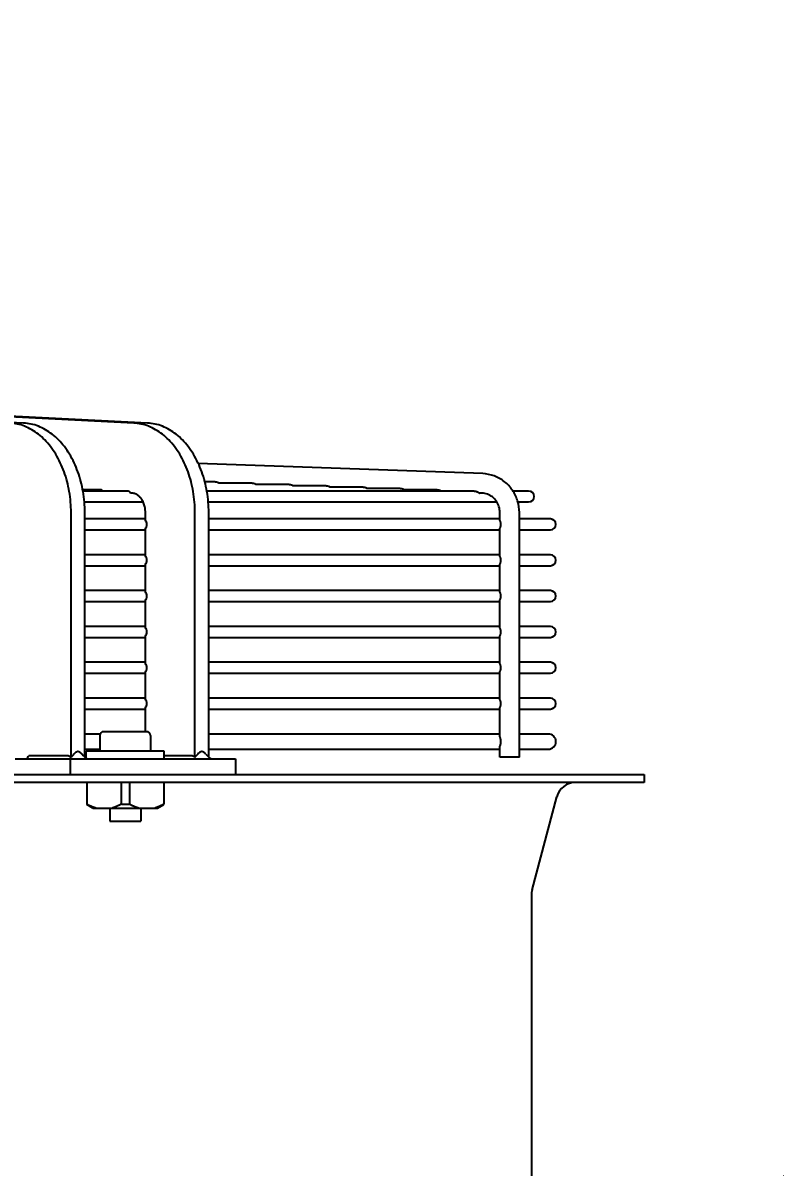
# Model space of a CAD drawing. Header units: millimetres. Extents: x 16200 to 32328, y 19251 to 29476.
# Drawn here: x 16287.73 to 16295.33, y 19600.06 to 19611.62 of the extents above; entities that cross this region are included whole.
import ezdxf

# ---------------------------------------------------------------- set-up
doc = ezdxf.new("R2010")
doc.units = ezdxf.units.MM
doc.header["$LTSCALE"] = 5
doc.layers.add('UNIT', color=6, linetype='Continuous')
doc.layers.add('WS-NO-CONTROL', color=3, linetype='Continuous')
doc.styles.add('SUBMITTAL', font='romans.shx', dxfattribs={"width": 0.75})
doc.dimstyles.new('SUBMITTAL', dxfattribs={"dimtxt": 0.09375, "dimasz": 0.09375, "dimexe": 0.03125, "dimexo": 0.0625, "dimgap": 0.0625, "dimtad": 0, "dimdec": 4, "dimzin": 4, "dimdsep": 46, "dimlunit": 4, "dimtxsty": 'SUBMITTAL', "dimcen": 0.09375, "dimclre": 6, "dimadec": 0, "dimazin": 0, "dimtfac": 1, "dimtdec": 0, "dimtofl": 0, "dimtmove": 0, "dimatfit": 3, "dimfxl": 0, "dimfrac": 2, "dimtolj": 1, "dimtzin": 4, "dimarcsym": 0})

# ---------------------------------------------------------------- blocks, each defined once
blk = doc.blocks.new('*D98')
at = {"layer": 'WS-NO-CONTROL', "color": 6, "lineweight": -2}
for p, q in [((16249.536, 19595.795), (16249.536, 19636.925)), ((16307.686, 19595.527), (16307.686, 19636.925))]:
    blk.add_line(p, q, dxfattribs=at)
at = {"layer": 'WS-NO-CONTROL', "color": 3, "lineweight": -2}
for p, q in [((16249.536, 19634.325), (16244.986, 19634.325)), ((16303.136, 19634.325), (16254.086, 19634.325))]:
    blk.add_line(p, q, dxfattribs=at)
at = {"layer": 'WS-NO-CONTROL', "color": 3}
for points in [[(16254.086, 19635.083), (16254.086, 19633.567), (16249.536, 19634.325)], [(16303.136, 19635.083), (16303.136, 19633.567), (16307.686, 19634.325)]]:
    blk.add_solid(points, dxfattribs=at)
at = {"layer": 'WS-NO-CONTROL', "color": 3, "insert": (16227.679, 19634.325), "char_height": 4.55, "attachment_point": 5, "style": 'SUBMITTAL'}
blk.add_mtext('\\A1;4\'-10 1/8"', dxfattribs=at)

msp = doc.modelspace()

# ---------------------------------------------------------------- linework, layer by layer
at = {"layer": 'UNIT'}
for p, q in [((16287.7333, 19607.5739), (16282.1584, 19607.8485)), ((16288.8468, 19607.5739), (16283.272, 19607.8485)), ((16288.986, 19607.5739), (16283.4112, 19607.8485)), ((16292.3741, 19607.0623), (16289.4989, 19607.1663)), ((16289.669, 19606.9814), (16289.5648, 19606.9814)), ((16290.0432, 19606.9679), (16289.7098, 19606.9679)), ((16288.5084, 19606.9004), (16288.3301, 19606.9004)), ((16288.7827, 19606.8869), (16288.3326, 19606.8869)), ((16288.8294, 19606.8657), (16288.813, 19606.8665)), ((16292.2884, 19606.8869), (16289.5853, 19606.8869)), ((16290.4174, 19606.9544), (16290.084, 19606.9544)), ((16290.7916, 19606.9409), (16290.4582, 19606.9409)), ((16291.1658, 19606.9274), (16290.8324, 19606.9274)), ((16291.54, 19606.9139), (16291.2066, 19606.9139)), ((16291.9142, 19606.9004), (16291.5807, 19606.9004)), ((16292.367, 19606.8656), (16292.3448, 19606.8664)), ((16292.8385, 19606.8869), (16292.68, 19606.8869)), ((16288.3469, 19606.7767), (16288.9411, 19606.7767)), ((16289.5996, 19606.7767), (16292.5168, 19606.7767)), ((16292.7296, 19606.7767), (16292.8385, 19606.7767)), ((16288.2122, 19604.1961), (16288.2122, 19606.6689)), ((16288.3514, 19604.1995), (16288.3514, 19606.6689)), ((16288.9639, 19606.5921), (16288.9639, 19606.6689)), ((16289.465, 19604.1961), (16289.465, 19606.6689)), ((16289.6042, 19604.1995), (16289.6042, 19606.6689)), ((16292.5474, 19606.589), (16292.5474, 19606.6689)), ((16292.7442, 19604.1995), (16292.7442, 19606.6689)), ((16288.9639, 19606.605), (16288.3514, 19606.605)), ((16288.9639, 19606.2299), (16288.9639, 19606.5077)), ((16292.5474, 19606.605), (16289.6042, 19606.605)), ((16292.5474, 19606.2268), (16292.5474, 19606.5107)), ((16293.059, 19606.605), (16292.7442, 19606.605)), ((16288.3514, 19606.4948), (16288.9639, 19606.4948)), ((16289.6042, 19606.4948), (16292.5474, 19606.4948)), ((16292.7442, 19606.4948), (16293.059, 19606.4948)), ((16288.9639, 19606.2428), (16288.3514, 19606.2428)), ((16292.5474, 19606.2428), (16289.6042, 19606.2428)), ((16293.059, 19606.2428), (16292.7442, 19606.2428)), ((16288.3514, 19606.1326), (16288.9639, 19606.1326)), ((16288.9639, 19605.8677), (16288.9639, 19606.1455)), ((16289.6042, 19606.1326), (16292.5474, 19606.1326)), ((16292.5474, 19605.8646), (16292.5474, 19606.1485)), ((16292.7442, 19606.1326), (16293.059, 19606.1326)), ((16288.9639, 19605.8806), (16288.3514, 19605.8806)), ((16292.5474, 19605.8806), (16289.6042, 19605.8806)), ((16293.059, 19605.8806), (16292.7442, 19605.8806)), ((16288.3514, 19605.7704), (16288.9639, 19605.7704)), ((16288.9639, 19605.5055), (16288.9639, 19605.7832)), ((16289.6042, 19605.7704), (16292.5474, 19605.7704)), ((16292.5474, 19605.5024), (16292.5474, 19605.7863)), ((16292.7442, 19605.7704), (16293.059, 19605.7704)), ((16288.9639, 19605.5184), (16288.3514, 19605.5184)), ((16292.5474, 19605.5184), (16289.6042, 19605.5184)), ((16293.059, 19605.5184), (16292.7442, 19605.5184)), ((16288.3514, 19605.4081), (16288.9639, 19605.4081)), ((16288.9639, 19605.1433), (16288.9639, 19605.421)), ((16289.6042, 19605.4081), (16292.5474, 19605.4081)), ((16292.5474, 19605.1402), (16292.5474, 19605.4241)), ((16292.7442, 19605.4081), (16293.059, 19605.4081)), ((16288.9639, 19605.1562), (16288.3514, 19605.1562)), ((16292.5474, 19605.1562), (16289.6042, 19605.1562)), ((16293.059, 19605.1562), (16292.7442, 19605.1562)), ((16288.3514, 19605.0459), (16288.9639, 19605.0459)), ((16288.9639, 19604.7811), (16288.9639, 19605.0588)), ((16289.6042, 19605.0459), (16292.5474, 19605.0459)), ((16292.5474, 19604.778), (16292.5474, 19605.0619)), ((16292.7442, 19605.0459), (16293.059, 19605.0459)), ((16288.9639, 19604.794), (16288.3514, 19604.794)), ((16292.5474, 19604.794), (16289.6042, 19604.794)), ((16293.059, 19604.794), (16292.7442, 19604.794)), ((16288.3514, 19604.6837), (16288.9639, 19604.6837)), ((16288.9639, 19604.4554), (16288.9639, 19604.6966)), ((16289.6042, 19604.6837), (16292.5474, 19604.6837)), ((16292.5474, 19604.4023), (16292.5474, 19604.6997)), ((16292.7442, 19604.6837), (16293.059, 19604.6837)), ((16288.5079, 19604.4318), (16288.3514, 19604.4318)), ((16288.977, 19604.4554), (16288.5439, 19604.4554)), ((16292.5474, 19604.4318), (16289.6042, 19604.4318)), ((16293.0374, 19604.4318), (16292.7442, 19604.4318)), ((16288.5046, 19604.416), (16288.5046, 19604.2585)), ((16289.0164, 19604.416), (16289.0164, 19604.2585)), ((16292.5474, 19604.1995), (16292.5474, 19604.3077)), ((16288.1705, 19604.2126), (16287.7861, 19604.2126)), ((16288.3514, 19604.2782), (16288.5046, 19604.2782)), ((16289.1542, 19604.2585), (16288.3668, 19604.2585)), ((16288.3668, 19604.1842), (16288.3668, 19604.2585)), ((16289.1542, 19604.1798), (16289.1542, 19604.2585)), ((16289.4232, 19604.2126), (16289.1542, 19604.2126)), ((16289.6042, 19604.2782), (16292.5474, 19604.2782)), ((16292.7442, 19604.1995), (16292.5474, 19604.1995)), ((16292.7442, 19604.2782), (16293.0374, 19604.2782)), ((16287.6469, 19604.1798), (16289.874, 19604.1798)), ((16288.2037, 19604.1798), (16288.2037, 19604.0223)), ((16289.874, 19604.1798), (16289.874, 19604.0223)), ((16260.2677, 19604.0223), (16294.0078, 19604.0223)), ((16294.0078, 19604.0223), (16294.0078, 19603.9436)), ((16294.0078, 19603.9436), (16260.2677, 19603.9436)), ((16288.3707, 19603.9436), (16288.3707, 19603.7214)), ((16288.7187, 19603.9436), (16288.7187, 19603.7214)), ((16288.8022, 19603.9436), (16288.8022, 19603.7214)), ((16289.1502, 19603.9436), (16289.1502, 19603.7214)), ((16292.8727, 19602.8558), (16293.1238, 19603.7974)), ((16288.4337, 19603.6837), (16288.3707, 19603.7201)), ((16288.4337, 19603.6837), (16289.0872, 19603.6837)), ((16288.603, 19603.6837), (16288.603, 19603.5499)), ((16288.918, 19603.6837), (16288.918, 19603.5499)), ((16289.0872, 19603.6837), (16289.1502, 19603.7201)), ((16288.603, 19603.5499), (16288.918, 19603.5499)), ((16292.8661, 19602.8051), (16292.8661, 19600.0641))]:
    msp.add_line(p, q, dxfattribs=at)
for centre, radius, start, end in [((16292.8385, 19606.8318), 0.0551, 270, 90), ((16293.059, 19606.5499), 0.0551, 270, 90), ((16293.059, 19606.1877), 0.0551, 270, 90), ((16293.059, 19605.8255), 0.0551, 270, 90), ((16293.059, 19605.4633), 0.0551, 270, 90), ((16293.059, 19605.1011), 0.0551, 270, 90), ((16293.059, 19604.7389), 0.0551, 270, 90), ((16288.5439, 19604.416), 0.0394, 90, 180), ((16288.977, 19604.416), 0.0394, 0, 90), ((16293.0374, 19604.355), 0.0768, 270, 90), ((16293.3141, 19603.7467), 0.1969, 90, 165.06858), ((16293.063, 19602.8051), 0.1969, 165.06858, 180), ((16296.8031, 19600.0641), 3.937, 180, 207.50184)]:
    msp.add_arc(centre, radius, start, end, dxfattribs=at)
for centre, major_axis, ratio, start_param, end_param in [((16288.5084, 19606.8453), (0, -0.0551), 0.7080429, 2.4266911, 3.1416001), ((16288.7827, 19606.8318), (0, -0.0551), 0.7079972, 2.2505647, 3.1415995), ((16288.9388, 19606.5499), (0, -0.0551), 0.7079678, 1.5708033, 2.4433758), ((16288.9388, 19606.5499), (0, -0.0551), 0.7079678, 0.6982169, 1.5707894), ((16288.9388, 19606.1877), (0, -0.0551), 0.7079678, 1.5708033, 2.4433758), ((16288.9388, 19606.1877), (0, -0.0551), 0.7079678, 0.6982169, 1.5707894), ((16288.9388, 19605.8255), (0, -0.0551), 0.7079678, 1.5708033, 2.4433758), ((16288.9388, 19605.8255), (0, -0.0551), 0.7079678, 0.6982169, 1.5707894), ((16288.9388, 19605.4633), (0, -0.0551), 0.7079678, 1.5708033, 2.4433758), ((16288.9388, 19605.4633), (0, -0.0551), 0.7079678, 0.6982169, 1.5707894), ((16288.9388, 19605.1011), (0, -0.0551), 0.7079678, 1.5708033, 2.4433758), ((16288.9388, 19605.1011), (0, -0.0551), 0.7079678, 0.6982169, 1.5707894), ((16288.9388, 19604.7389), (0, -0.0551), 0.7079678, 1.5708033, 2.4433758), ((16288.9388, 19604.7389), (0, -0.0551), 0.7079678, 0.6982169, 1.5707894), ((16286.7901, 19605.5884), (0, -1.969), 0.7071068, 0.7736158, 0.7971806)]:
    msp.add_ellipse(centre, major_axis=major_axis, ratio=ratio, start_param=start_param, end_param=end_param, dxfattribs=at)
for points, knots in [([(16288.2122, 19606.6689), (16288.2122, 19606.7044), (16288.2107, 19606.7403), (16288.2077, 19606.7757), (16288.2048, 19606.8112), (16288.2003, 19606.8461), (16288.1944, 19606.8808), (16288.1885, 19606.9154), (16288.1811, 19606.9498), (16288.1724, 19606.9833), (16288.1636, 19607.0167), (16288.1535, 19607.0493), (16288.142, 19607.081), (16288.1305, 19607.1128), (16288.1176, 19607.1438), (16288.1036, 19607.1734), (16288.0896, 19607.203), (16288.0744, 19607.2313), (16288.0579, 19607.2583), (16288.0415, 19607.2854), (16288.0238, 19607.3112), (16288.0053, 19607.3354), (16287.9867, 19607.3595), (16287.9673, 19607.382), (16287.9468, 19607.4029), (16287.9264, 19607.4237), (16287.9049, 19607.443), (16287.8829, 19607.4603), (16287.8608, 19607.4777), (16287.8382, 19607.4931), (16287.8149, 19607.5066), (16287.7915, 19607.5201), (16287.7675, 19607.5318), (16287.7432, 19607.5413), (16287.7189, 19607.5509), (16287.6944, 19607.5583), (16287.6695, 19607.5638), (16287.6445, 19607.5692), (16287.6192, 19607.5726), (16287.5941, 19607.5738)], [0, 0, 0, 0, 0.076921, 0.076921, 0.076921, 0.1538421, 0.1538421, 0.1538421, 0.2307631, 0.2307631, 0.2307631, 0.3076842, 0.3076842, 0.3076842, 0.3846052, 0.3846052, 0.3846052, 0.4615263, 0.4615263, 0.4615263, 0.5384473, 0.5384473, 0.5384473, 0.6153684, 0.6153684, 0.6153684, 0.6922894, 0.6922894, 0.6922894, 0.7692105, 0.7692105, 0.7692105, 0.8461315, 0.8461315, 0.8461315, 0.9230526, 0.9230526, 0.9230526, 1, 1, 1, 1]), ([(16288.3514, 19606.6689), (16288.3514, 19606.7044), (16288.3499, 19606.7403), (16288.3469, 19606.7757), (16288.344, 19606.8112), (16288.3395, 19606.8461), (16288.3336, 19606.8808), (16288.3277, 19606.9154), (16288.3203, 19606.9498), (16288.3116, 19606.9833), (16288.3028, 19607.0167), (16288.2927, 19607.0493), (16288.2812, 19607.081), (16288.2697, 19607.1128), (16288.2568, 19607.1438), (16288.2428, 19607.1734), (16288.2288, 19607.203), (16288.2136, 19607.2313), (16288.1971, 19607.2583), (16288.1807, 19607.2854), (16288.163, 19607.3112), (16288.1445, 19607.3354), (16288.1259, 19607.3595), (16288.1065, 19607.382), (16288.086, 19607.4029), (16288.0656, 19607.4237), (16288.0441, 19607.443), (16288.0221, 19607.4603), (16288, 19607.4777), (16287.9774, 19607.4931), (16287.9541, 19607.5066), (16287.9307, 19607.5201), (16287.9067, 19607.5318), (16287.8824, 19607.5413), (16287.8581, 19607.5509), (16287.8336, 19607.5583), (16287.8087, 19607.5638), (16287.7837, 19607.5692), (16287.7584, 19607.5726), (16287.7333, 19607.5738)], [0, 0, 0, 0, 0.076921, 0.076921, 0.076921, 0.1538421, 0.1538421, 0.1538421, 0.2307631, 0.2307631, 0.2307631, 0.3076842, 0.3076842, 0.3076842, 0.3846052, 0.3846052, 0.3846052, 0.4615263, 0.4615263, 0.4615263, 0.5384473, 0.5384473, 0.5384473, 0.6153684, 0.6153684, 0.6153684, 0.6922894, 0.6922894, 0.6922894, 0.7692105, 0.7692105, 0.7692105, 0.8461315, 0.8461315, 0.8461315, 0.9230526, 0.9230526, 0.9230526, 1, 1, 1, 1]), ([(16289.465, 19606.6689), (16289.465, 19606.7044), (16289.4635, 19606.7403), (16289.4605, 19606.7757), (16289.4575, 19606.8112), (16289.4531, 19606.8461), (16289.4472, 19606.8808), (16289.4413, 19606.9154), (16289.4339, 19606.9498), (16289.4251, 19606.9833), (16289.4164, 19607.0167), (16289.4063, 19607.0493), (16289.3948, 19607.081), (16289.3833, 19607.1128), (16289.3704, 19607.1438), (16289.3563, 19607.1734), (16289.3423, 19607.203), (16289.3271, 19607.2313), (16289.3107, 19607.2583), (16289.2943, 19607.2854), (16289.2766, 19607.3112), (16289.258, 19607.3354), (16289.2395, 19607.3595), (16289.22, 19607.382), (16289.1996, 19607.4029), (16289.1791, 19607.4237), (16289.1577, 19607.443), (16289.1356, 19607.4603), (16289.1136, 19607.4777), (16289.091, 19607.4931), (16289.0676, 19607.5066), (16289.0443, 19607.5201), (16289.0202, 19607.5318), (16288.996, 19607.5413), (16288.9717, 19607.5509), (16288.9471, 19607.5583), (16288.9222, 19607.5638), (16288.8973, 19607.5692), (16288.8719, 19607.5726), (16288.8468, 19607.5738)], [0, 0, 0, 0, 0.076921, 0.076921, 0.076921, 0.1538421, 0.1538421, 0.1538421, 0.2307631, 0.2307631, 0.2307631, 0.3076842, 0.3076842, 0.3076842, 0.3846052, 0.3846052, 0.3846052, 0.4615263, 0.4615263, 0.4615263, 0.5384473, 0.5384473, 0.5384473, 0.6153684, 0.6153684, 0.6153684, 0.6922894, 0.6922894, 0.6922894, 0.7692105, 0.7692105, 0.7692105, 0.8461315, 0.8461315, 0.8461315, 0.9230526, 0.9230526, 0.9230526, 1, 1, 1, 1]), ([(16289.6042, 19606.6689), (16289.6042, 19606.7044), (16289.6027, 19606.7403), (16289.5997, 19606.7757), (16289.5967, 19606.8112), (16289.5923, 19606.8461), (16289.5864, 19606.8808), (16289.5805, 19606.9154), (16289.5731, 19606.9498), (16289.5643, 19606.9833), (16289.5556, 19607.0167), (16289.5455, 19607.0493), (16289.534, 19607.081), (16289.5225, 19607.1128), (16289.5096, 19607.1438), (16289.4955, 19607.1734), (16289.4815, 19607.203), (16289.4663, 19607.2313), (16289.4499, 19607.2583), (16289.4334, 19607.2854), (16289.4158, 19607.3112), (16289.3972, 19607.3354), (16289.3787, 19607.3595), (16289.3592, 19607.382), (16289.3388, 19607.4029), (16289.3183, 19607.4237), (16289.2969, 19607.443), (16289.2748, 19607.4603), (16289.2528, 19607.4777), (16289.2302, 19607.4931), (16289.2068, 19607.5066), (16289.1835, 19607.5201), (16289.1594, 19607.5318), (16289.1352, 19607.5413), (16289.1109, 19607.5509), (16289.0863, 19607.5583), (16289.0614, 19607.5638), (16289.0365, 19607.5692), (16289.0111, 19607.5726), (16288.986, 19607.5738)], [0, 0, 0, 0, 0.076921, 0.076921, 0.076921, 0.1538421, 0.1538421, 0.1538421, 0.2307631, 0.2307631, 0.2307631, 0.3076842, 0.3076842, 0.3076842, 0.3846052, 0.3846052, 0.3846052, 0.4615263, 0.4615263, 0.4615263, 0.5384473, 0.5384473, 0.5384473, 0.6153684, 0.6153684, 0.6153684, 0.6922894, 0.6922894, 0.6922894, 0.7692105, 0.7692105, 0.7692105, 0.8461315, 0.8461315, 0.8461315, 0.9230526, 0.9230526, 0.9230526, 1, 1, 1, 1]), ([(16289.669, 19606.9814), (16289.6692, 19606.9814), (16289.6693, 19606.9814), (16289.6694, 19606.9814), (16289.6704, 19606.9814), (16289.6714, 19606.9814), (16289.6723, 19606.9813), (16289.6733, 19606.9812), (16289.6743, 19606.9811), (16289.6753, 19606.981), (16289.6763, 19606.9809), (16289.6773, 19606.9808), (16289.6783, 19606.9806), (16289.6793, 19606.9804), (16289.6803, 19606.9802), (16289.6813, 19606.98), (16289.6823, 19606.9798), (16289.6833, 19606.9795), (16289.6843, 19606.9793), (16289.6853, 19606.979), (16289.6863, 19606.9787), (16289.6873, 19606.9784), (16289.6883, 19606.9781), (16289.6893, 19606.9777), (16289.6903, 19606.9774), (16289.6913, 19606.977), (16289.6923, 19606.9766), (16289.6933, 19606.9762), (16289.6943, 19606.9758), (16289.6953, 19606.9754), (16289.6963, 19606.975), (16289.6973, 19606.9745), (16289.6982, 19606.9741), (16289.6992, 19606.9736), (16289.7002, 19606.9731), (16289.7012, 19606.9726), (16289.7021, 19606.9721), (16289.7031, 19606.9716), (16289.704, 19606.9711), (16289.705, 19606.9706), (16289.7059, 19606.9701), (16289.7068, 19606.9696), (16289.7077, 19606.9691), (16289.7084, 19606.9687), (16289.7091, 19606.9683), (16289.7098, 19606.9679)], [0.48439597, 0.48439597, 0.48439597, 0.48439597, 0.48780488, 0.48780488, 0.48780488, 0.51219512, 0.51219512, 0.51219512, 0.53658537, 0.53658537, 0.53658537, 0.56097561, 0.56097561, 0.56097561, 0.58536585, 0.58536585, 0.58536585, 0.6097561, 0.6097561, 0.6097561, 0.63414634, 0.63414634, 0.63414634, 0.65853659, 0.65853659, 0.65853659, 0.68292683, 0.68292683, 0.68292683, 0.70731707, 0.70731707, 0.70731707, 0.73170732, 0.73170732, 0.73170732, 0.75609756, 0.75609756, 0.75609756, 0.7804878, 0.7804878, 0.7804878, 0.80487805, 0.80487805, 0.80487805, 0.82380204, 0.82380204, 0.82380204, 0.82380204]), ([(16290.0432, 19606.9679), (16290.0434, 19606.9679), (16290.0435, 19606.9679), (16290.0436, 19606.9679), (16290.0446, 19606.9679), (16290.0456, 19606.9679), (16290.0465, 19606.9678), (16290.0475, 19606.9677), (16290.0485, 19606.9677), (16290.0495, 19606.9675), (16290.0505, 19606.9674), (16290.0515, 19606.9673), (16290.0525, 19606.9671), (16290.0535, 19606.9669), (16290.0545, 19606.9667), (16290.0555, 19606.9665), (16290.0565, 19606.9663), (16290.0575, 19606.966), (16290.0585, 19606.9658), (16290.0595, 19606.9655), (16290.0605, 19606.9652), (16290.0615, 19606.9649), (16290.0625, 19606.9646), (16290.0635, 19606.9642), (16290.0645, 19606.9639), (16290.0655, 19606.9635), (16290.0665, 19606.9631), (16290.0675, 19606.9627), (16290.0685, 19606.9623), (16290.0695, 19606.9619), (16290.0705, 19606.9614), (16290.0715, 19606.961), (16290.0725, 19606.9605), (16290.0734, 19606.9601), (16290.0744, 19606.9596), (16290.0754, 19606.9591), (16290.0763, 19606.9586), (16290.0773, 19606.9581), (16290.0782, 19606.9576), (16290.0792, 19606.9571), (16290.0801, 19606.9566), (16290.081, 19606.9561), (16290.082, 19606.9556), (16290.0827, 19606.9552), (16290.0833, 19606.9548), (16290.084, 19606.9544)], [0.48440995, 0.48440995, 0.48440995, 0.48440995, 0.48780488, 0.48780488, 0.48780488, 0.51219512, 0.51219512, 0.51219512, 0.53658537, 0.53658537, 0.53658537, 0.56097561, 0.56097561, 0.56097561, 0.58536585, 0.58536585, 0.58536585, 0.6097561, 0.6097561, 0.6097561, 0.63414634, 0.63414634, 0.63414634, 0.65853659, 0.65853659, 0.65853659, 0.68292683, 0.68292683, 0.68292683, 0.70731707, 0.70731707, 0.70731707, 0.73170732, 0.73170732, 0.73170732, 0.75609756, 0.75609756, 0.75609756, 0.7804878, 0.7804878, 0.7804878, 0.80487805, 0.80487805, 0.80487805, 0.82345363, 0.82345363, 0.82345363, 0.82345363]), ([(16292.7442, 19606.6689), (16292.7442, 19606.7088), (16292.7383, 19606.7488), (16292.7149, 19606.8252), (16292.6974, 19606.8616), (16292.6526, 19606.9274), (16292.6251, 19606.9569), (16292.5626, 19607.006), (16292.5275, 19607.0256), (16292.4531, 19607.0531), (16292.4137, 19607.0609), (16292.3741, 19607.0623)], [1.5707963, 1.5707963, 1.5707963, 1.5707963, 1.8779743, 1.8779743, 2.1851522, 2.1851522, 2.4923302, 2.4923302, 2.7995081, 2.7995081, 3.1066861, 3.1066861, 3.1066861, 3.1066861]), ([(16288.9639, 19606.6689), (16288.9639, 19606.6766), (16288.9635, 19606.6844), (16288.9629, 19606.692), (16288.9623, 19606.6997), (16288.9613, 19606.7074), (16288.96, 19606.7149), (16288.9587, 19606.7224), (16288.9571, 19606.7299), (16288.9552, 19606.7371), (16288.9533, 19606.7444), (16288.9511, 19606.7515), (16288.9486, 19606.7584), (16288.9461, 19606.7653), (16288.9433, 19606.772), (16288.9403, 19606.7784), (16288.9372, 19606.7849), (16288.9339, 19606.7911), (16288.9303, 19606.797), (16288.9268, 19606.8028), (16288.9229, 19606.8084), (16288.9189, 19606.8137), (16288.9149, 19606.8189), (16288.9106, 19606.8238), (16288.9062, 19606.8284), (16288.9017, 19606.8329), (16288.8971, 19606.8371), (16288.8923, 19606.8409), (16288.8875, 19606.8446), (16288.8825, 19606.848), (16288.8774, 19606.851), (16288.8724, 19606.8539), (16288.8672, 19606.8564), (16288.8619, 19606.8585), (16288.8566, 19606.8606), (16288.8512, 19606.8622), (16288.8458, 19606.8634), (16288.8403, 19606.8646), (16288.8349, 19606.8653), (16288.8294, 19606.8656)], [0, 0, 0, 0, 0.076921, 0.076921, 0.076921, 0.153842, 0.153842, 0.153842, 0.230763, 0.230763, 0.230763, 0.307684, 0.307684, 0.307684, 0.384605, 0.384605, 0.384605, 0.461526, 0.461526, 0.461526, 0.538447, 0.538447, 0.538447, 0.615368, 0.615368, 0.615368, 0.692289, 0.692289, 0.692289, 0.7692101, 0.7692101, 0.7692101, 0.8461311, 0.8461311, 0.8461311, 0.9230521, 0.9230521, 0.9230521, 1, 1, 1, 1]), ([(16290.4174, 19606.9544), (16290.4176, 19606.9544), (16290.4177, 19606.9544), (16290.4178, 19606.9544), (16290.4188, 19606.9544), (16290.4198, 19606.9544), (16290.4207, 19606.9543), (16290.4217, 19606.9542), (16290.4227, 19606.9542), (16290.4237, 19606.954), (16290.4247, 19606.9539), (16290.4257, 19606.9538), (16290.4267, 19606.9536), (16290.4277, 19606.9534), (16290.4287, 19606.9532), (16290.4297, 19606.953), (16290.4307, 19606.9528), (16290.4317, 19606.9526), (16290.4327, 19606.9523), (16290.4337, 19606.952), (16290.4347, 19606.9517), (16290.4357, 19606.9514), (16290.4367, 19606.9511), (16290.4377, 19606.9507), (16290.4387, 19606.9504), (16290.4397, 19606.95), (16290.4407, 19606.9496), (16290.4417, 19606.9492), (16290.4427, 19606.9488), (16290.4437, 19606.9484), (16290.4447, 19606.9479), (16290.4457, 19606.9475), (16290.4467, 19606.947), (16290.4476, 19606.9466), (16290.4486, 19606.9461), (16290.4496, 19606.9456), (16290.4505, 19606.9451), (16290.4515, 19606.9446), (16290.4524, 19606.9441), (16290.4534, 19606.9436), (16290.4543, 19606.9431), (16290.4553, 19606.9426), (16290.4562, 19606.9421), (16290.4569, 19606.9417), (16290.4575, 19606.9413), (16290.4582, 19606.9409)], [0.48442393, 0.48442393, 0.48442393, 0.48442393, 0.48780488, 0.48780488, 0.48780488, 0.51219512, 0.51219512, 0.51219512, 0.53658537, 0.53658537, 0.53658537, 0.56097561, 0.56097561, 0.56097561, 0.58536585, 0.58536585, 0.58536585, 0.6097561, 0.6097561, 0.6097561, 0.63414634, 0.63414634, 0.63414634, 0.65853659, 0.65853659, 0.65853659, 0.68292683, 0.68292683, 0.68292683, 0.70731707, 0.70731707, 0.70731707, 0.73170732, 0.73170732, 0.73170732, 0.75609756, 0.75609756, 0.75609756, 0.7804878, 0.7804878, 0.7804878, 0.80487805, 0.80487805, 0.80487805, 0.82310602, 0.82310602, 0.82310602, 0.82310602]), ([(16290.7916, 19606.9409), (16290.7918, 19606.9409), (16290.7919, 19606.9409), (16290.792, 19606.9409), (16290.793, 19606.9409), (16290.7939, 19606.9409), (16290.7949, 19606.9408), (16290.7959, 19606.9407), (16290.7969, 19606.9407), (16290.7979, 19606.9405), (16290.7989, 19606.9404), (16290.7999, 19606.9403), (16290.8009, 19606.9401), (16290.8019, 19606.9399), (16290.8029, 19606.9397), (16290.8039, 19606.9395), (16290.8049, 19606.9393), (16290.8059, 19606.9391), (16290.8069, 19606.9388), (16290.8079, 19606.9385), (16290.8089, 19606.9382), (16290.8099, 19606.9379), (16290.8109, 19606.9376), (16290.8119, 19606.9372), (16290.8129, 19606.9369), (16290.814, 19606.9365), (16290.8149, 19606.9361), (16290.8159, 19606.9357), (16290.8169, 19606.9353), (16290.8179, 19606.9349), (16290.8189, 19606.9344), (16290.8199, 19606.934), (16290.8209, 19606.9335), (16290.8219, 19606.9331), (16290.8228, 19606.9326), (16290.8238, 19606.9321), (16290.8248, 19606.9316), (16290.8257, 19606.9311), (16290.8267, 19606.9306), (16290.8276, 19606.9301), (16290.8285, 19606.9296), (16290.8295, 19606.9291), (16290.8304, 19606.9286), (16290.8311, 19606.9282), (16290.8317, 19606.9278), (16290.8324, 19606.9274)], [0.48443789, 0.48443789, 0.48443789, 0.48443789, 0.48780488, 0.48780488, 0.48780488, 0.51219512, 0.51219512, 0.51219512, 0.53658537, 0.53658537, 0.53658537, 0.56097561, 0.56097561, 0.56097561, 0.58536585, 0.58536585, 0.58536585, 0.6097561, 0.6097561, 0.6097561, 0.63414634, 0.63414634, 0.63414634, 0.65853659, 0.65853659, 0.65853659, 0.68292683, 0.68292683, 0.68292683, 0.70731707, 0.70731707, 0.70731707, 0.73170732, 0.73170732, 0.73170732, 0.75609756, 0.75609756, 0.75609756, 0.7804878, 0.7804878, 0.7804878, 0.80487805, 0.80487805, 0.80487805, 0.82275922, 0.82275922, 0.82275922, 0.82275922]), ([(16291.1658, 19606.9274), (16291.1659, 19606.9274), (16291.1661, 19606.9274), (16291.1662, 19606.9274), (16291.1672, 19606.9274), (16291.1681, 19606.9274), (16291.1691, 19606.9273), (16291.1701, 19606.9273), (16291.1711, 19606.9272), (16291.1721, 19606.927), (16291.1731, 19606.9269), (16291.1741, 19606.9268), (16291.1751, 19606.9266), (16291.1761, 19606.9264), (16291.1771, 19606.9262), (16291.1781, 19606.926), (16291.1791, 19606.9258), (16291.1801, 19606.9256), (16291.1811, 19606.9253), (16291.1821, 19606.925), (16291.1831, 19606.9247), (16291.1841, 19606.9244), (16291.1851, 19606.9241), (16291.1862, 19606.9237), (16291.1872, 19606.9234), (16291.1882, 19606.923), (16291.1892, 19606.9226), (16291.1902, 19606.9222), (16291.1912, 19606.9218), (16291.1921, 19606.9214), (16291.1931, 19606.9209), (16291.1941, 19606.9205), (16291.1951, 19606.92), (16291.1961, 19606.9196), (16291.197, 19606.9191), (16291.198, 19606.9186), (16291.199, 19606.9181), (16291.1999, 19606.9176), (16291.2009, 19606.9171), (16291.2018, 19606.9166), (16291.2028, 19606.9161), (16291.2037, 19606.9156), (16291.2046, 19606.915), (16291.2053, 19606.9147), (16291.2059, 19606.9143), (16291.2066, 19606.9139)], [0.48445184, 0.48445184, 0.48445184, 0.48445184, 0.48780488, 0.48780488, 0.48780488, 0.51219512, 0.51219512, 0.51219512, 0.53658537, 0.53658537, 0.53658537, 0.56097561, 0.56097561, 0.56097561, 0.58536585, 0.58536585, 0.58536585, 0.6097561, 0.6097561, 0.6097561, 0.63414634, 0.63414634, 0.63414634, 0.65853659, 0.65853659, 0.65853659, 0.68292683, 0.68292683, 0.68292683, 0.70731707, 0.70731707, 0.70731707, 0.73170732, 0.73170732, 0.73170732, 0.75609756, 0.75609756, 0.75609756, 0.7804878, 0.7804878, 0.7804878, 0.80487805, 0.80487805, 0.80487805, 0.82241329, 0.82241329, 0.82241329, 0.82241329]), ([(16291.54, 19606.9139), (16291.5401, 19606.9139), (16291.5403, 19606.9139), (16291.5404, 19606.9139), (16291.5414, 19606.9139), (16291.5423, 19606.9139), (16291.5433, 19606.9138), (16291.5443, 19606.9138), (16291.5453, 19606.9137), (16291.5463, 19606.9136), (16291.5473, 19606.9134), (16291.5483, 19606.9133), (16291.5493, 19606.9131), (16291.5503, 19606.9129), (16291.5513, 19606.9128), (16291.5523, 19606.9125), (16291.5533, 19606.9123), (16291.5543, 19606.9121), (16291.5553, 19606.9118), (16291.5563, 19606.9115), (16291.5573, 19606.9112), (16291.5583, 19606.9109), (16291.5594, 19606.9106), (16291.5604, 19606.9102), (16291.5614, 19606.9099), (16291.5624, 19606.9095), (16291.5634, 19606.9091), (16291.5644, 19606.9087), (16291.5654, 19606.9083), (16291.5664, 19606.9079), (16291.5673, 19606.9074), (16291.5683, 19606.907), (16291.5693, 19606.9065), (16291.5703, 19606.906), (16291.5713, 19606.9056), (16291.5722, 19606.9051), (16291.5732, 19606.9046), (16291.5741, 19606.9041), (16291.5751, 19606.9036), (16291.576, 19606.9031), (16291.577, 19606.9026), (16291.5779, 19606.902), (16291.5788, 19606.9015), (16291.5795, 19606.9012), (16291.5801, 19606.9008), (16291.5807, 19606.9004)], [0.48446578, 0.48446578, 0.48446578, 0.48446578, 0.48780488, 0.48780488, 0.48780488, 0.51219512, 0.51219512, 0.51219512, 0.53658537, 0.53658537, 0.53658537, 0.56097561, 0.56097561, 0.56097561, 0.58536585, 0.58536585, 0.58536585, 0.6097561, 0.6097561, 0.6097561, 0.63414634, 0.63414634, 0.63414634, 0.65853659, 0.65853659, 0.65853659, 0.68292683, 0.68292683, 0.68292683, 0.70731707, 0.70731707, 0.70731707, 0.73170732, 0.73170732, 0.73170732, 0.75609756, 0.75609756, 0.75609756, 0.7804878, 0.7804878, 0.7804878, 0.80487805, 0.80487805, 0.80487805, 0.82206823, 0.82206823, 0.82206823, 0.82206823]), ([(16291.9142, 19606.9004), (16291.9143, 19606.9004), (16291.9145, 19606.9004), (16291.9146, 19606.9004), (16291.9156, 19606.9004), (16291.9165, 19606.9004), (16291.9175, 19606.9003), (16291.9185, 19606.9003), (16291.9195, 19606.9002), (16291.9205, 19606.9001), (16291.9215, 19606.8999), (16291.9225, 19606.8998), (16291.9235, 19606.8996), (16291.9245, 19606.8995), (16291.9255, 19606.8993), (16291.9265, 19606.899), (16291.9275, 19606.8988), (16291.9285, 19606.8986), (16291.9295, 19606.8983), (16291.9305, 19606.898), (16291.9315, 19606.8977), (16291.9325, 19606.8974), (16291.9336, 19606.8971), (16291.9346, 19606.8967), (16291.9356, 19606.8964), (16291.9366, 19606.896), (16291.9376, 19606.8956), (16291.9386, 19606.8952), (16291.9396, 19606.8948), (16291.9406, 19606.8944), (16291.9416, 19606.8939), (16291.9425, 19606.8935), (16291.9435, 19606.893), (16291.9445, 19606.8925), (16291.9455, 19606.8921), (16291.9464, 19606.8916), (16291.9474, 19606.8911), (16291.9484, 19606.8906), (16291.9493, 19606.8901), (16291.9503, 19606.8896), (16291.9512, 19606.889), (16291.9521, 19606.8885), (16291.953, 19606.888), (16291.9537, 19606.8876), (16291.9543, 19606.8873), (16291.9549, 19606.8869)], [0.48447969, 0.48447969, 0.48447969, 0.48447969, 0.48780488, 0.48780488, 0.48780488, 0.51219512, 0.51219512, 0.51219512, 0.53658537, 0.53658537, 0.53658537, 0.56097561, 0.56097561, 0.56097561, 0.58536585, 0.58536585, 0.58536585, 0.6097561, 0.6097561, 0.6097561, 0.63414634, 0.63414634, 0.63414634, 0.65853659, 0.65853659, 0.65853659, 0.68292683, 0.68292683, 0.68292683, 0.70731707, 0.70731707, 0.70731707, 0.73170732, 0.73170732, 0.73170732, 0.75609756, 0.75609756, 0.75609756, 0.7804878, 0.7804878, 0.7804878, 0.80487805, 0.80487805, 0.80487805, 0.82172407, 0.82172407, 0.82172407, 0.82172407]), ([(16292.2884, 19606.8869), (16292.2885, 19606.8869), (16292.2886, 19606.8869), (16292.2888, 19606.8869), (16292.2897, 19606.8869), (16292.2907, 19606.8869), (16292.2917, 19606.8868), (16292.2927, 19606.8868), (16292.2937, 19606.8867), (16292.2947, 19606.8866), (16292.2957, 19606.8864), (16292.2967, 19606.8863), (16292.2977, 19606.8861), (16292.2987, 19606.886), (16292.2997, 19606.8858), (16292.3007, 19606.8855), (16292.3017, 19606.8853), (16292.3027, 19606.8851), (16292.3037, 19606.8848), (16292.3047, 19606.8845), (16292.3057, 19606.8842), (16292.3068, 19606.8839), (16292.3078, 19606.8836), (16292.3088, 19606.8832), (16292.3098, 19606.8829), (16292.3108, 19606.8825), (16292.3118, 19606.8821), (16292.3128, 19606.8817), (16292.3138, 19606.8813), (16292.3148, 19606.8809), (16292.3158, 19606.8804), (16292.3168, 19606.88), (16292.3177, 19606.8795), (16292.3187, 19606.879), (16292.3197, 19606.8786), (16292.3207, 19606.8781), (16292.3216, 19606.8776), (16292.3226, 19606.8771), (16292.3235, 19606.8766), (16292.3245, 19606.876), (16292.3254, 19606.8755), (16292.3263, 19606.875), (16292.3273, 19606.8745), (16292.3282, 19606.874), (16292.3291, 19606.8735), (16292.33, 19606.8729), (16292.3309, 19606.8724), (16292.3317, 19606.8719), (16292.3326, 19606.8715), (16292.3334, 19606.871), (16292.3343, 19606.8705), (16292.3351, 19606.8701), (16292.3359, 19606.8696), (16292.3367, 19606.8692), (16292.3374, 19606.8688), (16292.3382, 19606.8684), (16292.3389, 19606.8681), (16292.3396, 19606.8678), (16292.3403, 19606.8675), (16292.341, 19606.8672), (16292.3417, 19606.867), (16292.3423, 19606.8668), (16292.3429, 19606.8667), (16292.3434, 19606.8666), (16292.3437, 19606.8665), (16292.344, 19606.8665), (16292.3443, 19606.8664), (16292.3444, 19606.8664), (16292.3446, 19606.8664), (16292.3448, 19606.8664)], [0.48449418, 0.48449418, 0.48449418, 0.48449418, 0.48780488, 0.48780488, 0.48780488, 0.51219512, 0.51219512, 0.51219512, 0.53658537, 0.53658537, 0.53658537, 0.56097561, 0.56097561, 0.56097561, 0.58536585, 0.58536585, 0.58536585, 0.6097561, 0.6097561, 0.6097561, 0.63414634, 0.63414634, 0.63414634, 0.65853659, 0.65853659, 0.65853659, 0.68292683, 0.68292683, 0.68292683, 0.70731707, 0.70731707, 0.70731707, 0.73170732, 0.73170732, 0.73170732, 0.75609756, 0.75609756, 0.75609756, 0.7804878, 0.7804878, 0.7804878, 0.80487805, 0.80487805, 0.80487805, 0.82926829, 0.82926829, 0.82926829, 0.85365854, 0.85365854, 0.85365854, 0.87804878, 0.87804878, 0.87804878, 0.90243902, 0.90243902, 0.90243902, 0.92682927, 0.92682927, 0.92682927, 0.95121951, 0.95121951, 0.95121951, 0.97560976, 0.97560976, 0.97560976, 0.98780488, 0.98780488, 0.98780488, 0.99598671, 0.99598671, 0.99598671, 0.99598671]), ([(16292.5474, 19606.6689), (16292.5474, 19606.6894), (16292.5443, 19606.7098), (16292.5324, 19606.7488), (16292.5235, 19606.7672), (16292.5011, 19606.8001), (16292.4875, 19606.8147), (16292.457, 19606.8387), (16292.44, 19606.8481), (16292.4044, 19606.8612), (16292.3858, 19606.8649), (16292.367, 19606.8656)], [1.5707963, 1.5707963, 1.5707963, 1.5707963, 1.8779743, 1.8779743, 2.1851522, 2.1851522, 2.4923302, 2.4923302, 2.7995081, 2.7995081, 3.1066861, 3.1066861, 3.1066861, 3.1066861]), ([(16292.5474, 19606.589), (16292.5474, 19606.589), (16292.5474, 19606.5885), (16292.5475, 19606.5875), (16292.5478, 19606.5859), (16292.5483, 19606.5841), (16292.5489, 19606.5821), (16292.5495, 19606.58), (16292.5502, 19606.5777), (16292.5509, 19606.5753), (16292.5515, 19606.5728), (16292.5521, 19606.5701), (16292.5527, 19606.5674), (16292.5532, 19606.5646), (16292.5536, 19606.5618), (16292.554, 19606.5588), (16292.5542, 19606.5559), (16292.5544, 19606.5529), (16292.5544, 19606.5509), (16292.5544, 19606.5499)], [0.23243635, 0.23243635, 0.23243635, 0.23243635, 0.23809524, 0.28571429, 0.33333333, 0.38095238, 0.42857143, 0.47619048, 0.52380952, 0.57142857, 0.61904762, 0.66666667, 0.71428571, 0.76190476, 0.80952381, 0.85714286, 0.9047619, 0.95238095, 1, 1, 1, 1]), ([(16292.5544, 19606.5499), (16292.5544, 19606.5489), (16292.5544, 19606.5469), (16292.5542, 19606.5439), (16292.554, 19606.5409), (16292.5536, 19606.538), (16292.5532, 19606.5351), (16292.5527, 19606.5323), (16292.5521, 19606.5296), (16292.5515, 19606.527), (16292.5509, 19606.5245), (16292.5502, 19606.522), (16292.5495, 19606.5198), (16292.5489, 19606.5176), (16292.5483, 19606.5156), (16292.5478, 19606.5138), (16292.5475, 19606.5122), (16292.5474, 19606.5113), (16292.5474, 19606.5108), (16292.5474, 19606.5107)], [0, 0, 0, 0, 0.04761905, 0.0952381, 0.14285714, 0.19047619, 0.23809524, 0.28571429, 0.33333333, 0.38095238, 0.42857143, 0.47619048, 0.52380952, 0.57142857, 0.61904762, 0.66666667, 0.71428571, 0.76190476, 0.76755485, 0.76755485, 0.76755485, 0.76755485]), ([(16292.5474, 19606.2268), (16292.5474, 19606.2268), (16292.5474, 19606.2263), (16292.5475, 19606.2253), (16292.5478, 19606.2237), (16292.5483, 19606.2219), (16292.5489, 19606.2199), (16292.5495, 19606.2178), (16292.5502, 19606.2155), (16292.5509, 19606.2131), (16292.5515, 19606.2106), (16292.5521, 19606.2079), (16292.5527, 19606.2052), (16292.5532, 19606.2024), (16292.5536, 19606.1995), (16292.554, 19606.1966), (16292.5542, 19606.1937), (16292.5544, 19606.1907), (16292.5544, 19606.1887), (16292.5544, 19606.1877)], [0.23243635, 0.23243635, 0.23243635, 0.23243635, 0.23809524, 0.28571429, 0.33333333, 0.38095238, 0.42857143, 0.47619048, 0.52380952, 0.57142857, 0.61904762, 0.66666667, 0.71428571, 0.76190476, 0.80952381, 0.85714286, 0.9047619, 0.95238095, 1, 1, 1, 1]), ([(16292.5544, 19606.1877), (16292.5544, 19606.1867), (16292.5544, 19606.1847), (16292.5542, 19606.1817), (16292.554, 19606.1787), (16292.5536, 19606.1758), (16292.5532, 19606.1729), (16292.5527, 19606.1701), (16292.5521, 19606.1674), (16292.5515, 19606.1648), (16292.5509, 19606.1623), (16292.5502, 19606.1598), (16292.5495, 19606.1576), (16292.5489, 19606.1554), (16292.5483, 19606.1534), (16292.5478, 19606.1516), (16292.5475, 19606.15), (16292.5474, 19606.1491), (16292.5474, 19606.1486), (16292.5474, 19606.1485)], [0, 0, 0, 0, 0.04761905, 0.0952381, 0.14285714, 0.19047619, 0.23809524, 0.28571429, 0.33333333, 0.38095238, 0.42857143, 0.47619048, 0.52380952, 0.57142857, 0.61904762, 0.66666667, 0.71428571, 0.76190476, 0.76755485, 0.76755485, 0.76755485, 0.76755485]), ([(16292.5474, 19605.8646), (16292.5474, 19605.8646), (16292.5474, 19605.8641), (16292.5475, 19605.8631), (16292.5478, 19605.8615), (16292.5483, 19605.8597), (16292.5489, 19605.8577), (16292.5495, 19605.8556), (16292.5502, 19605.8533), (16292.5509, 19605.8509), (16292.5515, 19605.8484), (16292.5521, 19605.8457), (16292.5527, 19605.843), (16292.5532, 19605.8402), (16292.5536, 19605.8373), (16292.554, 19605.8344), (16292.5542, 19605.8315), (16292.5544, 19605.8285), (16292.5544, 19605.8265), (16292.5544, 19605.8255)], [0.23243635, 0.23243635, 0.23243635, 0.23243635, 0.23809524, 0.28571429, 0.33333333, 0.38095238, 0.42857143, 0.47619048, 0.52380952, 0.57142857, 0.61904762, 0.66666667, 0.71428571, 0.76190476, 0.80952381, 0.85714286, 0.9047619, 0.95238095, 1, 1, 1, 1]), ([(16292.5544, 19605.8255), (16292.5544, 19605.8245), (16292.5544, 19605.8225), (16292.5542, 19605.8195), (16292.554, 19605.8165), (16292.5536, 19605.8136), (16292.5532, 19605.8107), (16292.5527, 19605.8079), (16292.5521, 19605.8052), (16292.5515, 19605.8026), (16292.5509, 19605.8), (16292.5502, 19605.7976), (16292.5495, 19605.7954), (16292.5489, 19605.7932), (16292.5483, 19605.7912), (16292.5478, 19605.7894), (16292.5475, 19605.7878), (16292.5474, 19605.7868), (16292.5474, 19605.7864), (16292.5474, 19605.7863)], [0, 0, 0, 0, 0.04761905, 0.0952381, 0.14285714, 0.19047619, 0.23809524, 0.28571429, 0.33333333, 0.38095238, 0.42857143, 0.47619048, 0.52380952, 0.57142857, 0.61904762, 0.66666667, 0.71428571, 0.76190476, 0.76755485, 0.76755485, 0.76755485, 0.76755485]), ([(16292.5474, 19605.5024), (16292.5474, 19605.5024), (16292.5474, 19605.5019), (16292.5475, 19605.5009), (16292.5478, 19605.4993), (16292.5483, 19605.4975), (16292.5489, 19605.4955), (16292.5495, 19605.4934), (16292.5502, 19605.4911), (16292.5509, 19605.4887), (16292.5515, 19605.4862), (16292.5521, 19605.4835), (16292.5527, 19605.4808), (16292.5532, 19605.478), (16292.5536, 19605.4751), (16292.554, 19605.4722), (16292.5542, 19605.4693), (16292.5544, 19605.4663), (16292.5544, 19605.4643), (16292.5544, 19605.4633)], [0.23243635, 0.23243635, 0.23243635, 0.23243635, 0.23809524, 0.28571429, 0.33333333, 0.38095238, 0.42857143, 0.47619048, 0.52380952, 0.57142857, 0.61904762, 0.66666667, 0.71428571, 0.76190476, 0.80952381, 0.85714286, 0.9047619, 0.95238095, 1, 1, 1, 1]), ([(16292.5544, 19605.4633), (16292.5544, 19605.4623), (16292.5544, 19605.4603), (16292.5542, 19605.4573), (16292.554, 19605.4543), (16292.5536, 19605.4514), (16292.5532, 19605.4485), (16292.5527, 19605.4457), (16292.5521, 19605.443), (16292.5515, 19605.4404), (16292.5509, 19605.4378), (16292.5502, 19605.4354), (16292.5495, 19605.4331), (16292.5489, 19605.431), (16292.5483, 19605.429), (16292.5478, 19605.4272), (16292.5475, 19605.4256), (16292.5474, 19605.4246), (16292.5474, 19605.4242), (16292.5474, 19605.4241)], [0, 0, 0, 0, 0.04761905, 0.0952381, 0.14285714, 0.19047619, 0.23809524, 0.28571429, 0.33333333, 0.38095238, 0.42857143, 0.47619048, 0.52380952, 0.57142857, 0.61904762, 0.66666667, 0.71428571, 0.76190476, 0.76755485, 0.76755485, 0.76755485, 0.76755485]), ([(16292.5474, 19605.1402), (16292.5474, 19605.1402), (16292.5474, 19605.1397), (16292.5475, 19605.1387), (16292.5478, 19605.1371), (16292.5483, 19605.1353), (16292.5489, 19605.1333), (16292.5495, 19605.1312), (16292.5502, 19605.1289), (16292.5509, 19605.1265), (16292.5515, 19605.1239), (16292.5521, 19605.1213), (16292.5527, 19605.1186), (16292.5532, 19605.1158), (16292.5536, 19605.1129), (16292.554, 19605.11), (16292.5542, 19605.1071), (16292.5544, 19605.1041), (16292.5544, 19605.1021), (16292.5544, 19605.1011)], [0.23243635, 0.23243635, 0.23243635, 0.23243635, 0.23809524, 0.28571429, 0.33333333, 0.38095238, 0.42857143, 0.47619048, 0.52380952, 0.57142857, 0.61904762, 0.66666667, 0.71428571, 0.76190476, 0.80952381, 0.85714286, 0.9047619, 0.95238095, 1, 1, 1, 1]), ([(16292.5544, 19605.1011), (16292.5544, 19605.1001), (16292.5544, 19605.0981), (16292.5542, 19605.0951), (16292.554, 19605.0921), (16292.5536, 19605.0892), (16292.5532, 19605.0863), (16292.5527, 19605.0835), (16292.5521, 19605.0808), (16292.5515, 19605.0782), (16292.5509, 19605.0756), (16292.5502, 19605.0732), (16292.5495, 19605.0709), (16292.5489, 19605.0688), (16292.5483, 19605.0668), (16292.5478, 19605.065), (16292.5475, 19605.0634), (16292.5474, 19605.0624), (16292.5474, 19605.062), (16292.5474, 19605.0619)], [0, 0, 0, 0, 0.04761905, 0.0952381, 0.14285714, 0.19047619, 0.23809524, 0.28571429, 0.33333333, 0.38095238, 0.42857143, 0.47619048, 0.52380952, 0.57142857, 0.61904762, 0.66666667, 0.71428571, 0.76190476, 0.76755485, 0.76755485, 0.76755485, 0.76755485]), ([(16292.5474, 19604.778), (16292.5474, 19604.7779), (16292.5474, 19604.7775), (16292.5475, 19604.7765), (16292.5478, 19604.7749), (16292.5483, 19604.7731), (16292.5489, 19604.7711), (16292.5495, 19604.769), (16292.5502, 19604.7667), (16292.5509, 19604.7643), (16292.5515, 19604.7617), (16292.5521, 19604.7591), (16292.5527, 19604.7564), (16292.5532, 19604.7536), (16292.5536, 19604.7507), (16292.554, 19604.7478), (16292.5542, 19604.7448), (16292.5544, 19604.7419), (16292.5544, 19604.7399), (16292.5544, 19604.7389)], [0.23243635, 0.23243635, 0.23243635, 0.23243635, 0.23809524, 0.28571429, 0.33333333, 0.38095238, 0.42857143, 0.47619048, 0.52380952, 0.57142857, 0.61904762, 0.66666667, 0.71428571, 0.76190476, 0.80952381, 0.85714286, 0.9047619, 0.95238095, 1, 1, 1, 1]), ([(16292.5544, 19604.7389), (16292.5544, 19604.7379), (16292.5544, 19604.7359), (16292.5542, 19604.7329), (16292.554, 19604.7299), (16292.5536, 19604.727), (16292.5532, 19604.7241), (16292.5527, 19604.7213), (16292.5521, 19604.7186), (16292.5515, 19604.716), (16292.5509, 19604.7134), (16292.5502, 19604.711), (16292.5495, 19604.7087), (16292.5489, 19604.7066), (16292.5483, 19604.7046), (16292.5478, 19604.7028), (16292.5475, 19604.7012), (16292.5474, 19604.7002), (16292.5474, 19604.6998), (16292.5474, 19604.6997)], [0, 0, 0, 0, 0.04761905, 0.0952381, 0.14285714, 0.19047619, 0.23809524, 0.28571429, 0.33333333, 0.38095238, 0.42857143, 0.47619048, 0.52380952, 0.57142857, 0.61904762, 0.66666667, 0.71428571, 0.76190476, 0.76755485, 0.76755485, 0.76755485, 0.76755485]), ([(16292.5474, 19604.4023), (16292.5474, 19604.402), (16292.5474, 19604.4011), (16292.5476, 19604.3995), (16292.548, 19604.3974), (16292.5485, 19604.3952), (16292.5491, 19604.3927), (16292.5497, 19604.39), (16292.5504, 19604.3871), (16292.5511, 19604.3841), (16292.5518, 19604.3808), (16292.5524, 19604.3775), (16292.553, 19604.3739), (16292.5535, 19604.3703), (16292.5539, 19604.3666), (16292.5542, 19604.3628), (16292.5544, 19604.3589), (16292.5544, 19604.3563), (16292.5544, 19604.355)], [0.25278995, 0.25278995, 0.25278995, 0.25278995, 0.28571429, 0.33333333, 0.38095238, 0.42857143, 0.47619048, 0.52380952, 0.57142857, 0.61904762, 0.66666667, 0.71428571, 0.76190476, 0.80952381, 0.85714286, 0.9047619, 0.95238095, 1, 1, 1, 1]), ([(16292.5544, 19604.355), (16292.5544, 19604.3537), (16292.5544, 19604.3511), (16292.5542, 19604.3472), (16292.5539, 19604.3434), (16292.5535, 19604.3397), (16292.553, 19604.336), (16292.5524, 19604.3325), (16292.5518, 19604.3292), (16292.5511, 19604.3259), (16292.5504, 19604.3229), (16292.5497, 19604.32), (16292.5491, 19604.3173), (16292.5485, 19604.3148), (16292.548, 19604.3126), (16292.5476, 19604.3105), (16292.5474, 19604.3089), (16292.5474, 19604.308), (16292.5474, 19604.3077)], [0, 0, 0, 0, 0.04761905, 0.0952381, 0.14285714, 0.19047619, 0.23809524, 0.28571429, 0.33333333, 0.38095238, 0.42857143, 0.47619048, 0.52380952, 0.57142857, 0.61904762, 0.66666667, 0.71428571, 0.74720158, 0.74720158, 0.74720158, 0.74720158]), ([(16288.2122, 19604.1961), (16288.2053, 19604.2011), (16288.1979, 19604.2056), (16288.1869, 19604.21), (16288.1834, 19604.211), (16288.1782, 19604.212), (16288.1765, 19604.2123), (16288.1734, 19604.2125), (16288.1719, 19604.2126), (16288.1705, 19604.2126)], [-0.15736197, -0.15736197, -0.15736197, -0.15736197, -0.07242537, -0.07242537, -0.03362782, -0.03362782, -0.01579049, -0.01579049, 0, 0, 0, 0]), ([(16288.3236, 19604.228), (16288.3204, 19604.2314), (16288.3173, 19604.2345), (16288.3084, 19604.2427), (16288.3027, 19604.247), (16288.2943, 19604.2514), (16288.2914, 19604.2526), (16288.2862, 19604.2538), (16288.284, 19604.2541), (16288.2796, 19604.2541), (16288.2774, 19604.2538), (16288.2722, 19604.2526), (16288.2693, 19604.2514), (16288.2609, 19604.247), (16288.2553, 19604.2427), (16288.2388, 19604.2275), (16288.2268, 19604.2137), (16288.2122, 19604.1961)], [-0.70512845, -0.70512845, -0.70512845, -0.70512845, -0.64697279, -0.64697279, -0.53019487, -0.53019487, -0.47055032, -0.47055032, -0.42676959, -0.42676959, -0.38298885, -0.38298885, -0.32334424, -0.32334424, -0.20656606, -0.20656606, -0.00000111, -0.00000111, -0.00000111, -0.00000111]), ([(16289.465, 19604.1961), (16289.458, 19604.2011), (16289.4507, 19604.2056), (16289.4396, 19604.21), (16289.4361, 19604.211), (16289.4309, 19604.212), (16289.4293, 19604.2123), (16289.4261, 19604.2125), (16289.4247, 19604.2126), (16289.4232, 19604.2126)], [-0.15736195, -0.15736195, -0.15736195, -0.15736195, -0.07243039, -0.07243039, -0.03362963, -0.03362963, -0.01579125, -0.01579125, 0, 0, 0, 0]), ([(16289.5763, 19604.228), (16289.5731, 19604.2314), (16289.57, 19604.2345), (16289.5611, 19604.2427), (16289.5554, 19604.247), (16289.5471, 19604.2514), (16289.5442, 19604.2526), (16289.539, 19604.2538), (16289.5368, 19604.2541), (16289.5323, 19604.2541), (16289.5302, 19604.2538), (16289.525, 19604.2526), (16289.5221, 19604.2514), (16289.5137, 19604.247), (16289.508, 19604.2427), (16289.4916, 19604.2275), (16289.4795, 19604.2137), (16289.465, 19604.1961)], [-0.70512852, -0.70512852, -0.70512852, -0.70512852, -0.64697322, -0.64697322, -0.53019502, -0.53019502, -0.4705504, -0.4705504, -0.42676965, -0.42676965, -0.38298892, -0.38298892, -0.32334436, -0.32334436, -0.20656641, -0.20656641, -0.00000111, -0.00000111, -0.00000111, -0.00000111]), ([(16288.3707, 19603.7214), (16288.3707, 19603.7211), (16288.3707, 19603.7206), (16288.3707, 19603.7202), (16288.3707, 19603.7201), (16288.3707, 19603.7201)], [0, 0, 0, 0, 0.16666667, 0.33333333, 0.5, 0.5, 0.5, 0.5])]:
    msp.add_open_spline(points, degree=3, knots=knots, dxfattribs=at)
for points in [[(16288.3236, 19604.228), (16288.3392, 19604.2117), (16288.3551, 19604.1956), (16288.3713, 19604.1798)], [(16289.5763, 19604.228), (16289.592, 19604.2117), (16289.6079, 19604.1956), (16289.624, 19604.1798)], [(16288.462, 19603.6837), (16288.4588, 19603.6847), (16288.4523, 19603.6867), (16288.4426, 19603.6899), (16288.4328, 19603.6935), (16288.4229, 19603.6973), (16288.4129, 19603.7015), (16288.4027, 19603.7059), (16288.3923, 19603.7107), (16288.3817, 19603.7158), (16288.3744, 19603.7195), (16288.3707, 19603.7214)], [(16288.7187, 19603.7214), (16288.715, 19603.7195), (16288.7076, 19603.7158), (16288.6969, 19603.7106), (16288.6864, 19603.7058), (16288.6762, 19603.7013), (16288.6662, 19603.6972), (16288.6564, 19603.6934), (16288.6467, 19603.6899), (16288.637, 19603.6866), (16288.6306, 19603.6847), (16288.6274, 19603.6837)], [(16288.8022, 19603.7214), (16288.7976, 19603.7211), (16288.7883, 19603.7206), (16288.7744, 19603.7202), (16288.7605, 19603.72), (16288.7465, 19603.7202), (16288.7326, 19603.7206), (16288.7233, 19603.7211), (16288.7187, 19603.7214)], [(16288.8935, 19603.6837), (16288.8903, 19603.6847), (16288.8838, 19603.6867), (16288.8741, 19603.6899), (16288.8643, 19603.6935), (16288.8544, 19603.6973), (16288.8444, 19603.7015), (16288.8342, 19603.7059), (16288.8238, 19603.7107), (16288.8132, 19603.7158), (16288.8059, 19603.7195), (16288.8022, 19603.7214)], [(16289.1502, 19603.7214), (16289.1465, 19603.7195), (16289.1391, 19603.7158), (16289.1284, 19603.7106), (16289.1179, 19603.7058), (16289.1077, 19603.7013), (16289.0977, 19603.6972), (16289.0879, 19603.6934), (16289.0782, 19603.6899), (16289.0685, 19603.6866), (16289.0621, 19603.6847), (16289.0589, 19603.6837)]]:
    msp.add_open_spline(points, degree=3, dxfattribs=at)

# ---------------------------------------------------------------- dimensions: what is measured, and where the dimension line sits
at = {"layer": 'WS-NO-CONTROL', "color": 3}
dim = msp.add_linear_dim(base=(16249.5356, 19634.325), p1=(16307.6863, 19592.927), p2=(16249.5356, 19593.1954), dimstyle='SUBMITTAL', override={"dimscale": 65, "dimtxt": 0.07, "dimasz": 0.07, "dimexe": 0.04, "dimexo": 0.04, "dimgap": 0.03125, "dimdec": 3, "dimzin": 3, "dimclrd": 3, "dimclrt": 3, "dimtdec": 3, "dimtix": 1}, dxfattribs=at)
dim.commit()
dim.dimension.update_dxf_attribs({"geometry": '*D98', "text_midpoint": (16227.6794, 19634.325), "dimtype": 160})

# ---------------------------------------------------------------- leaders
at = {"layer": 'WS-NO-CONTROL', "annotation_type": 0, "has_hookline": 1, "hookline_direction": 0, "text_width": 52.65}
msp.add_leader([(16285.6101, 19592.927), (16354.5681, 19642.3937), (16358.6407, 19642.3937)], dimstyle='SUBMITTAL', override={"dimscale": 58.18, "dimasz": 0.07, "dimgap": 0.03, "dimcen": 4.055284, "dimarcsym": 1}, dxfattribs=at)

doc.saveas('drawing.dxf')
